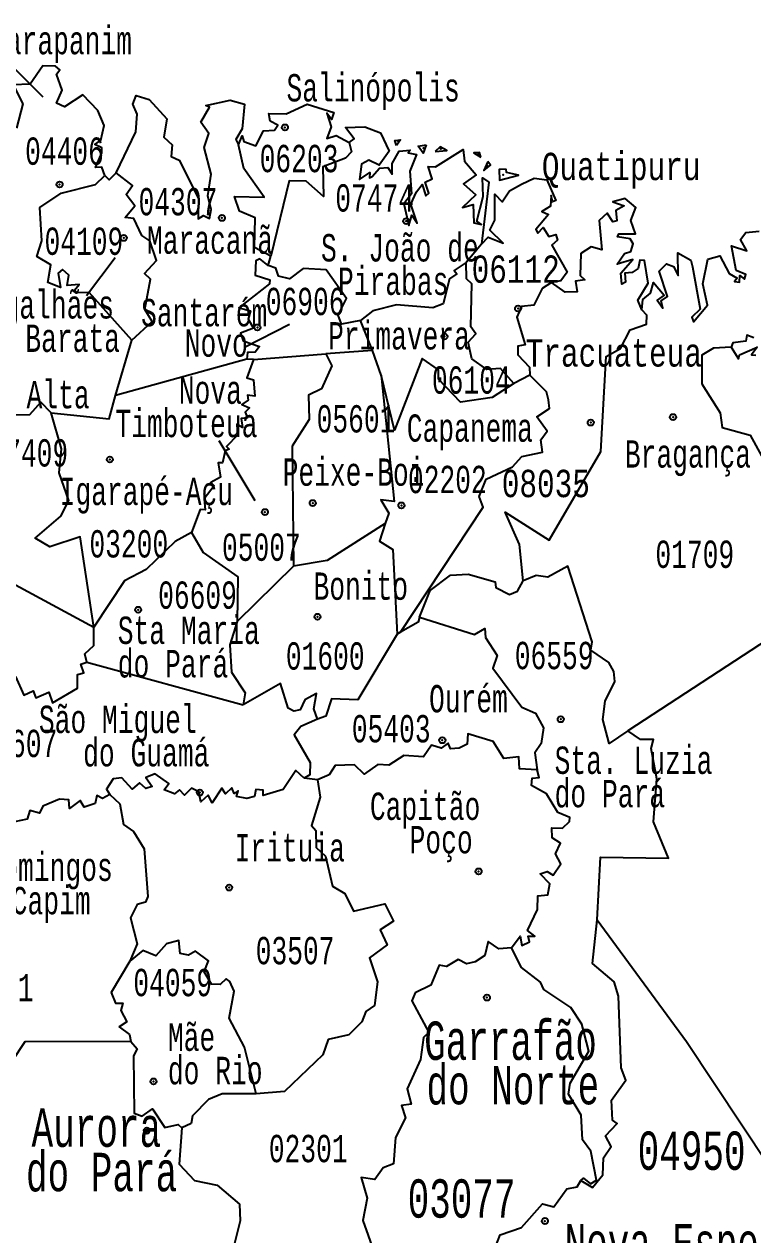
# Model space of a CAD drawing. Header units: millimetres. Extents: x 9851 to 10267, y 23387 to 23778.
# Drawn here: x 10113.28 to 10124.22, y 23701.9 to 23720.05 of the extents above; entities that cross this region are included whole.
import ezdxf
from ezdxf.enums import TextEntityAlignment as Align

# ---------------------------------------------------------------- set-up
doc = ezdxf.new("R2010")
doc.units = ezdxf.units.MM
doc.layers.add('3', color=7, linetype='Continuous')
doc.styles.add('MONOTXT', font='MONOTXT', dxfattribs={"height": 0.2})

# ---------------------------------------------------------------- blocks, each defined once
blk = doc.blocks.new('SEDE')
at = {"layer": '3', "color": 7, "linetype": 'Continuous'}
blk.add_circle((0, 0), 0.00451, dxfattribs=at)

msp = doc.modelspace()

# ---------------------------------------------------------------- linework, layer by layer
at = {"color": 7, "linetype": 'Continuous'}
for p, q in [((10113.568, 23718.959), (10113.06, 23719.468)), ((10120.148, 23716.753), (10119.917, 23716.477)), ((10114.217, 23715.983), (10114.647, 23716.554)), ((10116.945, 23716.432), (10116.984, 23716.571)), ((10116.602, 23715.214), (10117.267, 23715.554)), ((10118.509, 23715.159), (10118.328, 23715.608)), ((10114.652, 23714.482), (10114.898, 23715.314)), ((10118.509, 23715.159), (10117.812, 23715.107)), ((10118.64, 23714.788), (10118.509, 23715.159)), ((10116.627, 23715.03), (10114.652, 23714.482)), ((10116.727, 23715.025), (10116.627, 23715.03)), ((10116.727, 23715.025), (10117.812, 23715.107)), ((10120.872, 23714.789), (10120.631, 23714.663)), ((10116.75, 23712.904), (10116.211, 23713.804)), ((10117.327, 23711.926), (10116.481, 23711.096)), ((10118.931, 23710.935), (10118.882, 23710.903)), ((10114.226, 23710.486), (10116.57, 23709.843)), ((10117.684, 23708.72), (10117.486, 23708.743))]:
    msp.add_line(p, q, dxfattribs=at)
for points in [[(10114.494, 23717.781), (10114.447, 23717.908), (10114.355, 23717.905), (10114.451, 23718.123), (10114.449, 23718.2), (10114.345, 23718.249), (10114.434, 23718.315), (10114.484, 23718.535), (10114.391, 23718.76), (10114.163, 23718.994), (10113.89, 23718.815), (10113.769, 23718.866), (10113.855, 23719.065), (10113.769, 23719.305), (10113.817, 23719.369), (10113.754, 23719.425), (10113.564, 23719.426), (10113.373, 23719.155), (10113.119, 23719.142), (10113.262, 23718.857), (10113.171, 23718.494)], [(10114.664, 23717.823), (10114.958, 23718.437), (10114.978, 23718.701), (10114.915, 23718.852), (10114.962, 23718.983), (10115.157, 23718.922), (10115.422, 23718.635), (10115.381, 23718.36), (10115.504, 23718.244), (10115.491, 23718.068), (10115.611, 23718.011), (10115.902, 23717.44), (10115.894, 23717.135), (10115.974, 23717.185), (10116.065, 23717.14), (10116.091, 23717.275), (10116.042, 23717.478), (10116.09, 23717.804), (10115.987, 23718.202), (10116.057, 23718.412), (10115.936, 23718.582), (10116.066, 23718.809), (10116.009, 23718.832), (10116.376, 23718.911), (10116.588, 23718.853), (10116.557, 23718.481), (10116.462, 23718.323), (10116.5, 23718.243)], [(10116.5, 23718.243), (10116.553, 23718.376), (10116.582, 23718.293), (10116.762, 23718.228), (10116.875, 23718.453), (10117.038, 23718.462), (10117.089, 23718.537), (10116.974, 23718.599), (10116.954, 23718.712), (10117.217, 23718.708), (10117.531, 23718.855), (10117.928, 23718.727), (10117.894, 23718.625), (10117.823, 23718.72), (10117.892, 23718.512), (10117.824, 23718.339), (10117.967, 23718.381), (10118.162, 23718.28)], [(10118.162, 23718.28), (10118.235, 23718.333), (10118.103, 23718.502), (10118.397, 23718.514), (10118.631, 23718.422), (10118.762, 23718.147), (10118.611, 23717.938), (10118.457, 23718.013), (10118.344, 23717.953), (10118.314, 23717.722), (10118.471, 23717.827), (10118.464, 23717.747), (10118.506, 23717.768), (10118.616, 23717.891), (10118.741, 23717.902), (10118.806, 23717.802), (10118.806, 23717.964), (10118.909, 23718.149), (10119.076, 23718.165), (10119.043, 23718.121), (10119.169, 23718.097), (10119.07, 23717.847), (10119.097, 23717.51), (10118.979, 23717.358), (10119.055, 23717.032), (10119.1, 23717.19), (10119.179, 23717.067), (10119.087, 23717.351), (10119.171, 23717.54), (10119.257, 23717.649), (10119.308, 23717.476), (10119.353, 23717.516), (10119.299, 23717.685), (10119.406, 23717.734), (10119.343, 23717.92), (10119.458, 23717.914), (10119.869, 23718.171), (10119.892, 23718), (10120.065, 23717.792), (10119.877, 23717.657), (10120.06, 23717.491), (10119.86, 23717.304), (10120.023, 23717.347), (10120.032, 23717.074), (10120.147, 23717.046), (10120.074, 23717.097), (10120.171, 23717.466), (10120.161, 23717.746), (10120.257, 23717.682), (10120.148, 23716.753)], [(10116.984, 23716.571), (10116.739, 23716.703), (10116.749, 23717.147), (10116.515, 23717.25), (10116.438, 23717.466), (10116.887, 23717.456), (10116.58, 23717.89), (10116.5, 23718.243)], [(10118.162, 23718.28), (10118.195, 23718.137), (10118.103, 23718.042), (10117.765, 23717.912), (10117.777, 23717.469), (10117.514, 23717.699), (10117.262, 23717.704), (10116.984, 23716.571)], [(10118.87, 23718.234), (10118.846, 23718.308), (10118.928, 23718.316), (10118.87, 23718.234)], [(10119.316, 23718.241), (10119.272, 23718.119), (10119.197, 23718.222), (10119.316, 23718.241)], [(10119.453, 23718.141), (10119.627, 23718.158), (10119.525, 23718.212), (10119.453, 23718.141)], [(10120.138, 23718.059), (10120.114, 23718.126), (10120.033, 23718.121), (10120.138, 23718.059)], [(10120.239, 23717.994), (10120.179, 23717.86), (10120.281, 23717.936), (10120.239, 23717.994)], [(10120.516, 23717.879), (10120.41, 23717.875), (10120.417, 23717.714), (10120.702, 23717.79), (10120.521, 23717.827), (10120.516, 23717.879)], [(10114.898, 23715.314), (10114.258, 23716.029), (10114.078, 23716.025), (10114.04, 23716.065), (10114.109, 23716.147), (10113.927, 23716.135), (10113.952, 23716.289), (10113.86, 23716.372), (10113.792, 23716.32), (10113.827, 23716.102), (10113.638, 23716.179), (10113.686, 23716.444), (10113.474, 23716.568), (10113.547, 23716.805), (10113.517, 23717.303), (10113.84, 23717.518), (10114.355, 23717.65), (10114.494, 23717.781)], [(10114.494, 23717.781), (10114.557, 23717.72), (10114.664, 23717.823)], [(10114.898, 23715.314), (10115.204, 23715.591), (10115.094, 23715.773), (10115.178, 23716.226), (10115.091, 23716.314), (10115.268, 23716.508), (10115.17, 23716.802), (10115.047, 23716.885), (10114.928, 23717.137), (10114.798, 23717.153), (10114.945, 23717.326), (10114.813, 23717.498), (10114.91, 23717.635), (10114.664, 23717.823)], [(10120.148, 23716.753), (10120.247, 23716.86), (10120.472, 23716.768), (10120.271, 23716.962), (10120.344, 23717.115), (10120.345, 23717.504), (10120.454, 23717.389), (10120.568, 23717.554), (10120.748, 23717.653), (10120.934, 23717.744), (10121.125, 23717.719), (10121.26, 23717.406), (10121.209, 23717.387), (10121.189, 23717.482), (10121.179, 23717.321), (10121.053, 23717.245), (10121.151, 23717.2), (10120.96, 23716.971), (10120.99, 23716.917), (10121.073, 23717.003), (10121.155, 23716.866), (10121.26, 23716.897), (10121.288, 23716.812), (10121.203, 23716.738), (10121.43, 23716.334), (10121.338, 23716.203), (10121.197, 23716.179)], [(10122.549, 23715.768), (10122.492, 23715.913), (10122.647, 23716.166), (10122.589, 23716.509), (10122.52, 23716.514), (10122.497, 23716.388), (10122.407, 23716.326), (10122.296, 23716.317), (10122.305, 23716.184), (10122.25, 23716.154), (10122.235, 23716.318), (10122.414, 23716.521), (10122.18, 23716.451), (10122.29, 23716.613), (10122.388, 23716.643), (10122.421, 23716.759), (10122.376, 23716.834), (10122.186, 23716.861), (10122.204, 23716.906), (10122.455, 23716.908), (10122.385, 23717.11), (10122.46, 23717.305), (10122.299, 23717.44), (10122.115, 23717.387), (10122.286, 23717.329), (10122.159, 23717.259), (10122.176, 23717.103), (10122.117, 23717.087), (10122.029, 23717.217), (10121.913, 23717.107), (10121.949, 23716.669), (10121.792, 23716.712), (10121.637, 23716.614), (10121.626, 23716.285), (10121.694, 23716.216), (10121.558, 23716.2), (10121.582, 23716.039), (10121.402, 23716.031), (10121.197, 23716.179)], [(10122.549, 23715.768), (10122.565, 23715.924), (10122.68, 23716.017), (10122.724, 23716.177), (10122.886, 23715.987), (10122.781, 23715.915), (10122.867, 23715.793), (10122.842, 23715.905), (10122.934, 23715.969), (10122.813, 23716.346), (10122.92, 23716.457), (10123.025, 23716.418), (10123.098, 23716.282), (10123.093, 23716.622), (10123.286, 23716.511), (10123.31, 23716.412), (10123.425, 23715.777), (10123.3, 23715.66), (10123.329, 23715.587), (10123.537, 23715.836), (10123.467, 23716.16), (10123.54, 23716.526), (10123.72, 23716.58), (10123.86, 23716.311), (10123.982, 23716.242), (10123.944, 23716.192), (10124.016, 23716.181), (10124.022, 23716.282), (10124.094, 23716.227), (10124.112, 23716.3), (10123.968, 23716.358), (10123.899, 23716.729), (10124.125, 23716.651), (10124.033, 23716.822), (10124.114, 23716.927), (10124.312, 23716.95)], [(10116.945, 23716.432), (10116.821, 23716.531), (10116.762, 23716.504), (10116.751, 23716.286), (10116.969, 23716.216), (10116.963, 23716.156), (10116.506, 23715.8), (10116.678, 23715.754), (10116.647, 23715.628), (10116.727, 23715.495), (10116.529, 23715.42), (10116.572, 23715.303), (10116.816, 23715.219), (10116.751, 23715.134), (10116.635, 23715.13), (10116.627, 23715.03)], [(10118.328, 23715.608), (10118.044, 23715.552), (10117.994, 23715.69), (10118.12, 23715.937), (10117.815, 23716.368), (10117.471, 23716.388), (10117.267, 23716.235), (10117.1, 23716.273), (10117.061, 23716.394), (10116.945, 23716.432)], [(10119.917, 23716.477), (10119.735, 23716.358), (10119.774, 23716.31), (10119.665, 23716.233), (10119.57, 23715.858), (10119.418, 23715.798), (10118.872, 23715.844), (10118.515, 23715.752), (10118.328, 23715.608)], [(10120.631, 23714.663), (10120.432, 23714.888), (10120.225, 23714.874), (10120.002, 23715.035), (10119.947, 23715.283), (10120.062, 23715.407), (10119.985, 23715.511), (10120.001, 23716.16), (10119.919, 23716.233), (10119.917, 23716.477)], [(10121.197, 23716.179), (10121.057, 23716.089), (10120.932, 23715.84), (10120.745, 23715.82), (10120.675, 23715.66), (10120.8, 23715.242), (10120.693, 23715.223), (10120.69, 23715.094), (10120.867, 23714.911), (10120.872, 23714.789)], [(10120.772, 23711.705), (10120.718, 23712.247), (10120.5, 23712.736), (10121.162, 23712.313), (10121.934, 23713.644), (10122.016, 23715.068), (10122.229, 23715.188), (10122.375, 23715.466), (10122.619, 23715.555), (10122.626, 23715.69), (10122.549, 23715.768)], [(10124.233, 23715.35), (10124.128, 23715.388), (10124.11, 23715.299), (10123.919, 23715.274), (10123.891, 23715.211)], [(10123.891, 23715.211), (10123.625, 23715.192), (10123.452, 23715.087), (10123.45, 23714.661), (10123.725, 23714.223), (10123.756, 23714.005), (10124.179, 23713.887), (10124.485, 23713.323), (10124.522, 23713.47), (10124.636, 23713.451), (10124.697, 23713.201), (10124.892, 23713.272), (10125.752, 23713.128), (10126.461, 23712.896), (10126.827, 23712.529)], [(10123.891, 23715.211), (10124.003, 23715.035), (10124.016, 23715.096), (10124.28, 23715.211), (10124.198, 23715.093), (10124.26, 23715.088)], [(10116.727, 23715.025), (10116.625, 23714.747), (10116.723, 23714.719), (10116.747, 23714.475), (10116.634, 23714.489), (10116.644, 23714.414), (10116.552, 23714.35), (10116.666, 23714.299), (10116.601, 23714.233), (10116.634, 23714.151), (10116.54, 23714.137), (10116.559, 23714.005), (10116.475, 23714.055), (10116.483, 23713.889), (10116.319, 23713.719), (10116.362, 23713.679), (10116.298, 23713.655), (10116.26, 23713.473), (10116.197, 23713.474), (10116.228, 23713.258), (10116.087, 23713.177), (10116.136, 23713.129), (10115.987, 23712.935), (10115.999, 23712.767), (10115.926, 23712.774), (10115.797, 23712.428)], [(10117.812, 23715.107), (10117.9, 23714.927), (10117.743, 23714.586), (10117.55, 23714.491), (10117.561, 23714.126), (10117.304, 23713.724), (10117.327, 23711.926)], [(10120.631, 23714.663), (10120.305, 23714.453), (10119.831, 23714.384), (10119.499, 23714.729), (10119.502, 23714.869), (10119.254, 23715.038), (10118.842, 23713.965), (10118.64, 23714.788)], [(10118.64, 23714.788), (10118.837, 23712.895), (10118.636, 23712.918), (10118.757, 23712.72), (10118.702, 23712.563)], [(10118.931, 23710.935), (10120.17, 23712.809), (10120.112, 23712.971), (10120.217, 23713.229), (10120.612, 23713.412), (10120.753, 23713.567), (10121.062, 23713.632), (10121.035, 23713.818), (10121.13, 23713.949), (10120.978, 23714.162), (10121.166, 23714.289), (10121.151, 23714.421), (10121.122, 23714.539), (10120.872, 23714.789)], [(10113.691, 23714.223), (10114.557, 23714.133), (10114.652, 23714.482)], [(10113.691, 23714.223), (10113.536, 23714.385), (10113.362, 23714.195), (10112.977, 23714.19)], [(10112.646, 23714.14), (10112.632, 23713.926), (10112.371, 23713.48), (10112.404, 23713.2), (10112.676, 23712.718), (10112.528, 23712.496), (10112.452, 23712.501), (10112.302, 23711.931), (10112.687, 23711.771), (10112.969, 23711.745), (10114.33, 23711.01)], [(10114.33, 23711.01), (10114.124, 23712.365), (10113.668, 23712.214), (10113.45, 23712.346), (10113.835, 23712.675), (10113.953, 23712.911), (10113.807, 23713.322), (10113.844, 23713.686), (10113.691, 23714.223)], [(10115.797, 23712.428), (10115.551, 23712.293), (10115.113, 23711.873), (10114.788, 23711.706), (10114.33, 23711.01)], [(10115.797, 23712.428), (10115.969, 23712.128), (10116.49, 23711.762), (10116.481, 23711.096)], [(10118.702, 23712.563), (10117.83, 23712.009), (10117.327, 23711.926)], [(10118.702, 23712.563), (10118.617, 23712.298), (10118.816, 23712.176), (10118.882, 23710.903)], [(10126.827, 23712.529), (10126.783, 23712.356), (10122.343, 23709.452)], [(10122.343, 23709.452), (10122.061, 23709.266), (10121.968, 23709.625), (10122, 23709.899), (10122.144, 23710.193), (10122.131, 23710.346), (10122.056, 23710.48), (10121.787, 23710.665), (10121.808, 23710.791), (10121.441, 23711.922), (10121.142, 23711.758), (10120.968, 23711.786), (10120.772, 23711.705)], [(10119.217, 23711.161), (10119.374, 23711.56), (10119.682, 23711.79), (10119.946, 23711.806), (10120.349, 23711.691), (10120.362, 23711.602), (10120.567, 23711.498), (10120.684, 23711.551), (10120.772, 23711.705)], [(10119.217, 23711.161), (10119.195, 23711.084), (10118.931, 23710.935)], [(10119.217, 23711.161), (10120.04, 23710.897), (10120.194, 23710.99), (10120.206, 23710.856), (10120.383, 23710.582), (10120.317, 23710.395), (10120.752, 23709.811), (10120.956, 23709.717), (10121.074, 23709.498), (10121.042, 23709.262), (10120.947, 23709.125), (10120.979, 23708.867)], [(10114.226, 23710.486), (10114.196, 23710.611), (10114.327, 23710.733), (10114.33, 23711.01)], [(10116.481, 23711.096), (10116.37, 23710.742), (10116.393, 23710.332), (10116.601, 23710.022), (10116.57, 23709.843)], [(10118.882, 23710.903), (10118.289, 23709.921), (10117.897, 23709.934), (10117.809, 23709.673), (10117.686, 23709.63)], [(10113.156, 23710.271), (10113.277, 23709.987), (10113.421, 23710.054), (10113.458, 23709.948), (10113.652, 23710.035), (10113.711, 23709.872), (10114.086, 23710.096), (10114.084, 23710.3), (10114.177, 23710.324), (10114.133, 23710.455), (10114.226, 23710.486)], [(10117.686, 23709.63), (10117.632, 23709.786), (10117.67, 23710.015), (10117.497, 23709.917), (10117.425, 23709.769), (10117.329, 23709.751), (10117.245, 23709.793), (10117.13, 23710.164), (10116.57, 23709.843)], [(10117.686, 23709.63), (10117.435, 23709.521), (10117.335, 23709.395), (10117.574, 23708.978), (10117.568, 23708.793), (10117.486, 23708.743)], [(10120.979, 23708.867), (10120.717, 23708.884), (10120.704, 23709.066), (10120.483, 23709.039), (10120.322, 23709.294), (10119.939, 23709.407), (10119.933, 23709.256), (10119.811, 23709.196), (10119.682, 23709.186), (10119.644, 23709.269), (10119.543, 23709.196), (10119.398, 23709.238), (10119.277, 23709.063), (10118.982, 23709.083), (10118.754, 23708.939), (10118.591, 23708.95), (10118.383, 23708.804), (10118.238, 23708.946), (10117.948, 23708.935), (10117.86, 23708.792), (10117.684, 23708.72)], [(10121.881, 23706.618), (10121.933, 23707.557), (10122.953, 23707.544), (10122.725, 23708.088), (10122.775, 23708.736), (10122.69, 23709.187), (10122.724, 23709.326), (10122.53, 23709.326), (10122.343, 23709.452)], [(10117.486, 23708.743), (10117.359, 23708.858), (10117.172, 23708.573), (10116.872, 23708.482), (10116.868, 23708.566), (10116.76, 23708.575), (10116.742, 23708.467), (10116.625, 23708.44), (10116.472, 23708.47), (10116.497, 23708.555), (10116.434, 23708.514), (10116.398, 23708.598), (10116.307, 23708.507), (10116.25, 23708.594), (10116.103, 23708.376), (10116.047, 23708.491), (10115.934, 23708.391), (10115.906, 23708.541), (10115.794, 23708.594), (10115.692, 23708.488), (10115.615, 23708.568), (10115.539, 23708.509), (10115.385, 23708.568), (10115.453, 23708.665), (10115.251, 23708.81), (10115.111, 23708.753), (10115.202, 23708.617), (10115.111, 23708.589), (10115.014, 23708.674), (10114.905, 23708.579), (10114.749, 23708.747), (10114.617, 23708.732), (10114.519, 23708.577), (10114.567, 23708.497)], [(10120.598, 23706.198), (10120.725, 23706.375), (10120.752, 23706.232), (10120.865, 23706.289), (10120.844, 23706.374), (10120.944, 23706.374), (10120.836, 23706.459), (10120.984, 23706.775), (10120.992, 23706.979), (10121.141, 23706.992), (10121.17, 23707.161), (10121.026, 23707.308), (10121.131, 23707.346), (10121.221, 23707.287), (10121.334, 23707.46), (10121.258, 23707.609), (10121.329, 23707.768), (10121.204, 23707.85), (10121.202, 23708), (10121.359, 23707.992), (10121.467, 23708.093), (10121.47, 23708.154), (10121.29, 23708.227), (10121.122, 23708.51), (10120.894, 23708.633), (10120.908, 23708.743), (10121.012, 23708.754), (10120.979, 23708.867)], [(10117.684, 23708.72), (10117.726, 23708.458), (10117.593, 23708.035), (10117.66, 23707.958), (10117.663, 23707.702), (10117.804, 23707.573), (10117.908, 23707.125), (10118.096, 23707.014), (10118.224, 23706.751), (10118.697, 23706.859), (10118.824, 23706.601), (10118.627, 23706.469), (10118.728, 23706.246), (10118.465, 23706.048), (10118.587, 23705.689), (10118.538, 23705.336), (10118.408, 23705.245), (10118.351, 23705.09), (10118.156, 23704.892), (10117.843, 23704.822), (10117.763, 23704.596), (10117.192, 23704.045), (10116.765, 23704.011)], [(10114.567, 23708.497), (10114.46, 23708.441), (10114.374, 23708.486), (10114.347, 23708.364), (10114.186, 23708.311), (10114.122, 23708.407), (10113.966, 23708.288), (10113.953, 23708.417), (10113.816, 23708.427), (10113.565, 23708.322), (10113.515, 23708.22), (10113.368, 23708.257), (10113.328, 23708.127), (10113.046, 23708.068), (10112.611, 23708.51), (10112.313, 23708.461), (10112.179, 23708.504)], [(10114.567, 23708.497), (10114.717, 23708.36), (10114.772, 23708.047), (10114.924, 23707.946), (10115.083, 23707.682), (10115.141, 23706.971), (10115.103, 23706.882), (10114.977, 23706.851), (10114.88, 23706.651), (10114.98, 23706.26), (10114.871, 23706)], [(10121.636, 23702.711), (10121.813, 23702.603), (10121.968, 23702.794), (10121.978, 23703.048), (10122.09, 23703.219), (10122.005, 23703.381), (10122.18, 23703.566), (10122.112, 23703.613), (10122.098, 23703.913), (10122.313, 23704.213), (10122.24, 23704.401), (10122.201, 23705.476), (10122.138, 23705.691), (10121.809, 23705.964), (10121.881, 23706.618)], [(10121.881, 23706.618), (10123.224, 23704.794), (10124.871, 23702.31)], [(10116.765, 23704.011), (10116.59, 23704.709), (10116.362, 23705.145), (10116.434, 23705.548), (10116.368, 23705.695), (10116.316, 23705.735), (10116.226, 23705.65), (10116.094, 23705.655), (10115.983, 23705.837), (10116.049, 23706.002), (10115.856, 23706.149), (10115.748, 23706.088), (10115.624, 23706.115), (10115.603, 23706.307), (10115.419, 23706.257), (10115.258, 23706.079), (10115.066, 23706.16), (10114.871, 23706)], [(10120.598, 23706.198), (10120.404, 23706.186), (10120.247, 23706.295), (10120.194, 23706.086), (10120.053, 23705.99), (10119.92, 23705.957), (10119.795, 23706.025), (10119.623, 23705.917), (10119.513, 23705.94), (10119.385, 23705.641), (10119.15, 23705.526), (10119.101, 23705.406), (10119.353, 23704.927), (10119.273, 23704.852), (10119.232, 23704.523), (10119.029, 23704.082), (10119.088, 23703.854), (10118.947, 23703.836), (10119.005, 23703.648), (10118.855, 23703.356), (10118.824, 23702.957), (10118.671, 23702.9), (10118.546, 23702.725), (10118.339, 23702.752), (10118.432, 23702.446), (10118.367, 23702.108), (10118.822, 23700.831)], [(10121.636, 23702.711), (10121.675, 23702.746), (10121.78, 23702.66), (10121.869, 23702.715), (10121.787, 23703.147), (10121.66, 23703.318), (10121.64, 23703.688), (10121.453, 23704.002), (10121.475, 23704.167), (10121.755, 23704.651), (10121.651, 23705.056), (10121.484, 23705.303), (10121.08, 23705.573), (10121.033, 23705.685), (10120.744, 23705.904), (10120.598, 23706.198)], [(10114.871, 23706), (10114.588, 23705.53), (10114.654, 23705.369), (10114.766, 23705.367), (10114.736, 23705.261), (10114.825, 23705.089), (10114.709, 23705.012), (10114.866, 23704.898), (10114.886, 23704.794)], [(10114.886, 23704.794), (10113.293, 23704.788), (10113.1, 23704.495), (10112.826, 23704.423), (10112.713, 23704.235), (10112.654, 23703.914), (10112.378, 23703.559), (10112.271, 23703.152), (10111.435, 23702.89), (10111.317, 23702.639), (10111.085, 23702.579)], [(10114.886, 23704.794), (10114.977, 23704.684), (10114.922, 23704.578), (10114.932, 23703.721), (10115.056, 23703.674), (10115.207, 23703.783), (10115.392, 23703.506), (10115.593, 23703.551), (10115.647, 23703.497)], [(10116.765, 23704.011), (10116.257, 23704.007), (10116.052, 23703.922), (10115.812, 23703.681), (10115.79, 23703.565), (10115.647, 23703.497)], [(10115.647, 23703.497), (10115.609, 23702.952), (10115.838, 23702.708), (10116.18, 23702.638), (10116.513, 23702.357), (10116.527, 23702.103), (10116.438, 23701.764), (10116.19, 23701.504), (10116.385, 23701.126), (10116.302, 23700.894), (10116.364, 23700.723)], [(10120.356, 23701.715), (10120.425, 23701.896), (10120.745, 23702.005), (10121.063, 23702.36), (10121.233, 23702.315), (10121.426, 23702.587), (10121.582, 23702.613), (10121.636, 23702.711)]]:
    msp.add_lwpolyline(points, dxfattribs=at)
for p in [(10117.197, 23718.505), (10118.894, 23718.298), (10119.273, 23718.193), (10119.535, 23718.185), (10120.102, 23718.111), (10120.233, 23717.932), (10120.47, 23717.792), (10113.816, 23717.649), (10116.252, 23717.146), (10119.016, 23717.099), (10114.777, 23716.846), (10120.694, 23715.788), (10116.783, 23715.505), (10119.591, 23715.368), (10121.785, 23714.077), (10123.019, 23714.16), (10114.569, 23713.524), (10117.613, 23712.871), (10118.944, 23712.835), (10116.897, 23712.735), (10114.994, 23711.271), (10117.685, 23711.166), (10121.335, 23709.627), (10119.558, 23709.313), (10115.919, 23708.527), (10120.102, 23707.346), (10116.36, 23707.102), (10120.227, 23705.452), (10115.224, 23704.196), (10115.124, 23703.457), (10121.097, 23702.102)]:
    msp.add_point(p, dxfattribs=at)

# ---------------------------------------------------------------- block references
for p, xscale, yscale, zscale, rotation in [((10117.197, 23718.505), 10, 10, 10, 0.06990280134999412), ((10113.816, 23717.649), 10.00001351017162, 10.00001351017162, 10, 0.09418198051460834), ((10116.252, 23717.146), 10.00001209495954, 10.00001209495954, 10, 0.08911270385196707), ((10119.016, 23717.099), 10, 10, 10, 0.077106516861867), ((10114.777, 23716.846), 10.00001476264446, 10.00001476264446, 10, 0.09845084393220524), ((10120.694, 23715.788), 10.00001082644014, 10.00001082644014, 10, 0.08431022993599055), ((10116.783, 23715.505), 10.00001657543381, 10.00001657543381, 10, 0.1043205293370275), ((10119.591, 23715.368), 10.00001343373522, 10.00001343373522, 10, 0.09391517651579868), ((10121.785, 23714.077), 10.00001492310669, 10.00001492310669, 10, 0.09898445178352366), ((10123.019, 23714.16), 10.00001305480577, 10.00001305480577, 10, 0.09258115646088781), ((10114.569, 23713.524), 9.999980647557269, 9.999980647557269, 10, 0.1336695434976934), ((10117.613, 23712.871), 9.999978832050878, 9.999978832050878, 10, 0.1291338660345563), ((10118.944, 23712.835), 9.999977079211412, 9.999977079211412, 10, 0.1245981869529288), ((10116.897, 23712.735), 9.999980430715674, 9.999980430715674, 10, 0.1331359344702392), ((10114.994, 23711.271), 9.999989906580494, 9.999989906580494, 10, 0.1547470805844087), ((10117.685, 23711.166), 9.99998635048948, 9.99998635048948, 10, 0.1470097614072639), ((10121.335, 23709.627), 9.99998804445488, 9.99998804445488, 10, 0.1507450196279037), ((10119.558, 23709.313), 10, 10, 10, 0.1600831595041185), ((10115.919, 23708.527), 10, 10, 10, 0.1795598233008754), ((10120.102, 23707.346), 10, 10, 10, 0.1792930199572839), ((10116.36, 23707.102), 9.999999999999998, 9.999999999999998, 9.999999999999998, 0.1923663744224339), ((10120.227, 23705.452), 10.00001361002684, 10.00001361002684, 10, 0.1987696428552574), ((10115.224, 23704.196), 9.999982642716548, 9.999982642716548, 10, 0.2230496945246499), ((10115.124, 23703.457), 9.999987616301466, 9.999987616301466, 10, 0.2302533762554694), ((10121.097, 23702.102), 9.999988366572817, 9.999988366572817, 10, 0.2313205877501318)]:
    msp.add_blockref('SEDE', p, dxfattribs=dict(at, xscale=xscale, yscale=yscale, zscale=zscale, rotation=rotation))

# ---------------------------------------------------------------- texts
at = {"color": 7, "linetype": 'Continuous', "style": 'MONOTXT'}
for s, height, width, p in [('Marapanim', 0.4096, 0.666664, (10114.901, 23719.602)), ('Maracan%%227', 0.40965, 0.666667, (10117.018, 23716.61))]:
    msp.add_text(s, height=height, dxfattribs=dict(at, width=width)).set_placement(p, align=Align.RIGHT)
for s, height, width, p in [('Salin%%243polis', 0.40965, 0.666667, (10117.22, 23718.894)), ('06112', 0.4097, 0.745633, (10119.998, 23716.174)), ('Primavera', 0.4097, 0.666669, (10117.844, 23715.174)), ('Terra Alta', 0.4104, 0.666667, (10111.899, 23714.291)), ('08035', 0.4097, 0.745632, (10120.45, 23712.959)), ('01709', 0.4097, 0.666664, (10122.755, 23711.898)), ('Our%%233m', 0.4098, 0.666669, (10119.359, 23709.731)), ('Irituia', 0.4098, 0.666671, (10116.441, 23707.495))]:
    msp.add_text(s, height=height, dxfattribs=dict(at, width=width)).set_placement(p)
for s, height, width, p in [('04406', 0.4097, 0.666667, (10113.889, 23718.149)), ('06203', 0.4097, 0.666667, (10117.408, 23718.038)), ('04307', 0.4097, 0.666664, (10115.591, 23717.391)), ('07474', 0.4097, 0.666664, (10118.543, 23717.447)), ('04109', 0.4097, 0.666667, (10114.18, 23716.798)), ('06906', 0.4097, 0.666669, (10117.5, 23715.894)), ('06104', 0.4097, 0.666667, (10119.993, 23714.716)), ('05601', 0.4097, 0.666667, (10118.263, 23714.134)), ('02202', 0.4097, 0.666664, (10119.633, 23713.224)), ('03200', 0.4097, 0.666669, (10114.854, 23712.259)), ('05007', 0.4097, 0.666669, (10116.843, 23712.209)), ('06609', 0.4097, 0.666667, (10115.885, 23711.49)), ('06559', 0.4098, 0.666664, (10121.236, 23710.584)), ('05403', 0.4098, 0.666667, (10118.791, 23709.486)), ('07607', 0.4098, 0.666664, (10113.19, 23709.265)), ('03507', 0.4098, 0.666669, (10117.349, 23706.158)), ('04059', 0.4099, 0.666671, (10115.513, 23705.679)), ('02301', 0.4099, 0.666669, (10117.546, 23703.189)), ('04950', 0.5753, 0.649997, (10123.298, 23703.157)), ('03077', 0.5754, 0.650002, (10119.847, 23702.44))]:
    msp.add_text(s, height=height, dxfattribs=dict(at, width=width)).set_placement(p, align=Align.MIDDLE)
for s, width, p in [('Quatipuru', 0.74563, (10121.051, 23718.124)), ('Capanema', 0.666669, (10119.025, 23714.2)), ('Bonito', 0.666667, (10117.626, 23711.829))]:
    msp.add_text(s, height=0.4097, dxfattribs=dict(at, width=width)).set_placement(p, align=Align.TOP_LEFT)
for s, height, rotation, width, p in [('S. Jo%%227o de ', 0.41037, 359.9982, 0.666664, (10119.04, 23716.904)), ('Pirabas', 0.4104, 359.9982, 0.666664, (10118.821, 23716.403)), ('Igarap%%233-A%%231u', 0.40971, 0, 0.666669, (10115.117, 23713.25)), ('S. Domingos ', 0.41063, 359.9976, 0.666667, (10113.429, 23707.614)), ('do Capim', 0.4106, 359.9976, 0.666667, (10113.334, 23707.113)), ('Garraf%%227o ', 0.57591, 359.9983, 0.649997, (10120.743, 23705.094)), ('do Norte', 0.5759, 359.9983, 0.649997, (10120.616, 23704.428))]:
    msp.add_text(s, height=height, rotation=rotation, dxfattribs=dict(at, width=width)).set_placement(p, align=Align.TOP_CENTER)
for s, height, rotation, width, p in [('Magalh%%227es ', 0.41048, 359.9984, 0.666667, (10114.869, 23716.049)), ('Barata', 0.4105, 359.9984, 0.666667, (10114.722, 23715.548)), ('Aurora ', 0.5763, 359.9983, 0.65, (10115.664, 23703.791)), ('do Par%%225', 0.57626, 359.9983, 0.65, (10115.58, 23703.125))]:
    msp.add_text(s, height=height, rotation=rotation, dxfattribs=dict(at, width=width)).set_placement(p, align=Align.TOP_RIGHT)
for s, height, rotation, width, p in [('Santar%%233m ', 0.41043, 359.9983, 0.666664, (10117.169, 23715.521)), ('Novo', 0.4104, 359.9983, 0.666664, (10116.64, 23715.066)), ('Nova ', 0.4105, 359.9976, 0.666667, (10116.788, 23714.359)), ('Timboteua', 0.4105, 359.9976, 0.666667, (10116.784, 23713.859)), ('S%%227o Miguel ', 0.4105, 359.999, 0.666669, (10116.11, 23709.421)), ('do Guam%%225', 0.4105, 359.999, 0.666669, (10116.063, 23708.921)), ('Capit%%227o ', 0.41032, 359.9983, 0.666667, (10120.365, 23708.118)), ('Po%%231o', 0.4103, 359.9983, 0.666667, (10120.014, 23707.617))]:
    msp.add_text(s, height=height, rotation=rotation, dxfattribs=dict(at, width=width)).set_placement(p, align=Align.RIGHT)
for s, height, rotation, width, p in [('Tracuateua', 0.4097, 360, 0.74563, (10120.809, 23715.327)), ('Sta Maria ', 0.4105, 359.9983, 0.666667, (10114.688, 23711.167)), ('do Par%%225', 0.41052, 359.9983, 0.666667, (10114.688, 23710.666)), ('Sta. Luzia ', 0.41026, 359.999, 0.666664, (10121.243, 23709.218)), ('do Par%%225', 0.41026, 359.999, 0.666664, (10121.243, 23708.718)), ('Nova Esperan%%231a ', 0.57587, 359.9983, 0.650001, (10121.392, 23702.058))]:
    msp.add_text(s, height=height, rotation=rotation, dxfattribs=dict(at, width=width)).set_placement(p, align=Align.TOP_LEFT)
for s, height, rotation, width, p in [('07409', 0.4097, 0, 0.666667, (10113.353, 23713.623)), ('01600', 0.4097, 360, 0.666669, (10117.801, 23710.577)), ('07201', 0.4099, 360, 0.666667, (10112.832, 23705.604))]:
    msp.add_text(s, height=height, rotation=rotation, dxfattribs=dict(at, width=width)).set_placement(p, align=Align.MIDDLE)
at = {"color": 7, "linetype": 'Continuous', "style": 'MONOTXT', "width": 0.666664}
msp.add_text('Bragan%%231a', height=0.40971, dxfattribs=at).set_placement((10124.189, 23713.812), align=Align.TOP_RIGHT)
msp.add_text('Peixe-Boi', height=0.4097, dxfattribs=at).set_placement((10118.226, 23713.13), align=Align.CENTER)
at = {"color": 7, "linetype": 'Continuous', "style": 'MONOTXT', "width": 0.666667}
for s, p in [('M%%227e ', (10115.44, 23704.654)), ('do Rio', (10115.44, 23704.154))]:
    msp.add_text(s, height=0.4105, rotation=359.999, dxfattribs=at).set_placement(p)

doc.saveas('drawing.dxf')
